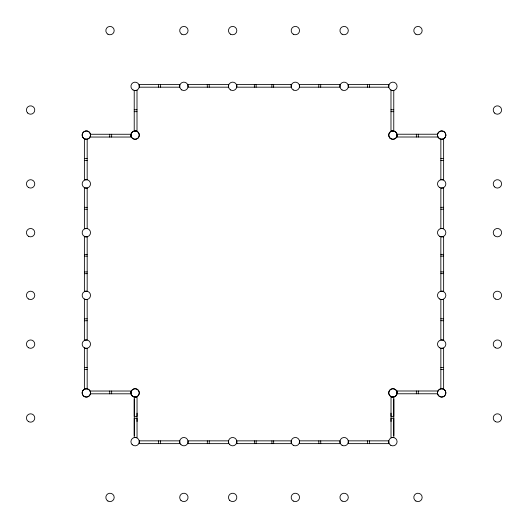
<?xml version="1.0" encoding="UTF-8"?>
<svg xmlns="http://www.w3.org/2000/svg" width="528" height="528" viewBox="0 0 528 528"><rect width="100%" height="100%" fill="white"/><g stroke="black" fill="none" stroke-linecap="round" stroke-linejoin="round"><path stroke-width="0.79" d="M134.257 435.613L134.251 418.288L137.042 418.295L137.042 437.54L134.257 437.54L134.251 397.122L137.042 397.129L137.042 416.374L134.257 416.374L134.251 399.043M393.809 435.613L393.802 418.288L391.024 418.295L391.024 437.54L393.809 437.54L393.802 397.122L391.024 397.129L391.024 416.374L393.809 416.374L393.802 399.043M134.218 109.751L137.003 109.751M390.984 109.751L393.769 109.751M134.218 111.672L137.003 111.672M390.984 111.672L393.769 111.672M397.109 134.224L437.527 134.224L437.527 137.016L397.109 137.009M440.854 158.519L443.639 158.519M84.381 158.558L87.173 158.558M84.381 160.486L87.173 160.486M440.854 160.446L443.639 160.446M84.381 207.332L87.173 207.332M440.854 207.293L443.639 207.293M84.381 209.253L87.173 209.253M440.854 209.22L443.639 209.22M84.381 254.39L87.173 254.39M440.854 254.364L443.639 254.364M84.381 256.146L87.173 256.146M440.854 256.12L443.639 256.12M84.381 271.927L87.173 271.927M440.854 271.9L443.639 271.9M84.381 273.676L87.173 273.676M440.854 273.649L443.639 273.649M440.854 318.787L443.639 318.787M84.381 318.826L87.173 318.826M84.381 320.753L87.173 320.753M440.854 320.714L443.639 320.714M84.381 367.6L87.173 367.6M440.854 367.561L443.639 367.561M84.381 369.521L87.173 369.521M440.854 369.488L443.639 369.488M397.109 390.991L437.527 390.991L437.527 393.782L397.109 393.776M130.911 393.809L90.493 393.815L90.493 391.03L130.911 391.024L130.904 393.815M139.3 440.854L179.718 440.867L179.718 443.652L139.3 443.645M188.074 443.645L228.492 443.652L228.492 440.867L188.074 440.854L188.08 443.652M236.848 443.645L291.199 443.652L291.199 440.867L236.848 440.854L236.854 443.652M299.567 443.645L339.986 443.652L339.986 440.867L299.567 440.854L299.574 443.652M348.341 443.645L388.76 443.652L388.76 440.867L348.341 440.854L348.348 443.652M418.288 134.224L418.288 137.016M418.288 390.991L418.288 393.782M416.361 134.224L416.361 137.016M416.361 390.991L416.361 393.782M397.115 134.224L397.115 137.016M397.115 390.991L397.115 393.782M391.017 413.147L391.017 421.509M369.475 84.394L369.475 87.179M369.514 440.867L369.514 443.652M367.587 440.867L367.587 443.652M367.554 84.394L367.554 87.179M320.74 440.867L320.74 443.652M320.701 84.394L320.701 87.179M318.78 84.394L318.78 87.179M318.82 440.867L318.82 443.652M273.643 84.394L273.643 87.179M273.669 440.867L273.669 443.652M271.887 84.394L271.887 87.179M271.913 440.867L271.913 443.652M256.113 84.394L256.113 87.179M256.139 440.867L256.139 443.652M254.357 84.394L254.357 87.179M254.384 440.867L254.384 443.652M209.207 84.394L209.207 87.179M209.246 440.867L209.246 443.652M207.319 440.867L207.319 443.652M207.286 84.394L207.286 87.179M160.472 440.867L160.472 443.652M160.433 84.394L160.433 87.179M158.512 84.394L158.512 87.179M158.552 440.867L158.552 443.652M139.306 440.867L139.306 443.652M137.036 413.147L137.036 421.509M111.665 134.264L111.665 137.049M111.665 391.03L111.665 393.815M109.738 134.264L109.738 137.049M109.738 391.03L109.738 393.815M179.678 84.394L139.267 84.394L139.267 87.179L179.678 87.179L179.678 84.394M228.452 84.394L188.041 84.394L188.041 87.179L228.452 87.179L228.452 84.394M291.172 84.394L236.828 84.394L236.828 87.179L291.172 87.179L291.172 84.394M339.946 84.394L299.534 84.394L299.534 87.179L339.946 87.179L339.946 84.394M388.72 84.394L348.308 84.394L348.308 87.179L388.72 87.179L388.72 84.394M137.003 90.506L134.218 90.506L134.218 130.918L137.003 130.918L137.003 90.506M393.769 90.506L390.984 90.506L390.984 130.918L393.769 130.918L393.769 90.506M130.911 134.257L90.493 134.264L90.493 137.049L130.911 137.042L130.904 134.264M443.639 139.28L440.854 139.28L440.854 179.692L443.639 179.692L443.632 139.273M87.173 139.313L84.381 139.313L84.381 179.725L87.173 179.725L87.173 139.306M87.173 188.087L84.381 188.087L84.381 228.499L87.173 228.499L87.173 188.08M443.639 188.047L440.854 188.047L440.854 228.459L443.639 228.459L443.632 188.047M87.173 236.854L84.381 236.861L84.381 291.212L87.173 291.212L87.173 236.854M443.639 236.834L440.847 236.834L440.854 291.185L443.639 291.185L443.632 236.834M443.639 299.548L440.854 299.548L440.854 339.959L443.639 339.959L443.632 299.541M87.173 299.581L84.381 299.581L84.381 339.992L87.173 339.992L87.173 299.574M87.173 348.355L84.381 348.355L84.381 388.766L87.173 388.766L87.173 348.348M443.639 348.315L440.854 348.315L440.854 388.727L443.639 388.727L443.632 348.315M230.564 34.208A4.178 4.178 0 0 0 236.834 30.591A4.178 4.178 0 0 0 230.564 26.968A4.178 4.178 0 0 0 230.564 34.208M494.446 112.979A4.178 4.178 0 0 0 501.442 111.104A4.178 4.178 0 0 0 496.32 105.983A4.178 4.178 0 0 0 494.446 112.979M415.886 34.208A4.178 4.178 0 0 0 422.156 30.591A4.178 4.178 0 0 0 415.886 26.968A4.178 4.178 0 0 0 415.886 34.208M415.892 501.026A4.178 4.178 0 0 0 422.162 497.409A4.178 4.178 0 0 0 415.892 493.786A4.178 4.178 0 0 0 415.892 501.026M495.323 421.601A4.178 4.178 0 0 0 501.593 417.985A4.178 4.178 0 0 0 495.323 414.361A4.178 4.178 0 0 0 495.323 421.601M28.505 421.608A4.178 4.178 0 0 0 34.775 417.991A4.178 4.178 0 0 0 28.505 414.368A4.178 4.178 0 0 0 28.505 421.608M107.93 501.039A4.178 4.178 0 0 0 114.2 497.422A4.178 4.178 0 0 0 107.93 493.799A4.178 4.178 0 0 0 107.93 501.039M107.923 34.221A4.178 4.178 0 0 0 114.193 30.598A4.178 4.178 0 0 0 107.923 26.981A4.178 4.178 0 0 0 107.923 34.221M27.628 112.979A4.178 4.178 0 0 0 34.624 111.111A4.178 4.178 0 0 0 29.502 105.989A4.178 4.178 0 0 0 27.628 112.979M84.249 236.28A4.178 4.178 0 0 0 90.519 232.657A4.178 4.178 0 0 0 84.249 229.04A4.178 4.178 0 0 0 84.249 236.28M439.586 187.506A4.178 4.178 0 0 0 445.856 183.883A4.178 4.178 0 0 0 439.586 180.266A4.178 4.178 0 0 0 439.586 187.506M132.152 444.616A4.178 4.178 0 0 0 139.141 442.741A4.178 4.178 0 0 0 134.026 437.62A4.178 4.178 0 0 0 132.152 444.616M181.79 34.208A4.178 4.178 0 0 0 188.067 30.591A4.178 4.178 0 0 0 181.79 26.968A4.178 4.178 0 0 0 181.79 34.208M133.023 138.732A4.178 4.178 0 0 0 139.293 135.109A4.178 4.178 0 0 0 133.023 131.472A4.178 4.178 0 0 0 133.023 138.732M139.293 135.109A4.178 4.178 0 0 0 133.023 131.492A4.178 4.178 0 0 0 133.023 138.712A4.178 4.178 0 0 0 139.293 135.095M389.948 138.065A4.178 4.178 0 0 0 396.937 136.191A4.178 4.178 0 0 0 391.822 131.076A4.178 4.178 0 0 0 389.948 138.065M28.505 187.506A4.178 4.178 0 0 0 34.775 183.883A4.178 4.178 0 0 0 28.505 180.266A4.178 4.178 0 0 0 28.505 187.506M495.323 298.98A4.178 4.178 0 0 0 501.593 295.357A4.178 4.178 0 0 0 495.323 291.74A4.178 4.178 0 0 0 495.323 298.98M342.045 34.201A4.178 4.178 0 0 0 348.315 30.578A4.178 4.178 0 0 0 342.045 26.961A4.178 4.178 0 0 0 342.045 34.201M84.249 138.732A4.178 4.178 0 0 0 90.519 135.109A4.178 4.178 0 0 0 84.249 131.472A4.178 4.178 0 0 0 84.249 138.732M90.519 135.109A4.178 4.178 0 0 0 84.249 131.492A4.178 4.178 0 0 0 84.249 138.712A4.178 4.178 0 0 0 90.519 135.095M439.586 347.754A4.178 4.178 0 0 0 445.856 344.131A4.178 4.178 0 0 0 439.586 340.514A4.178 4.178 0 0 0 439.586 347.754M439.586 298.98A4.178 4.178 0 0 0 445.856 295.357A4.178 4.178 0 0 0 439.586 291.74A4.178 4.178 0 0 0 439.586 298.98M84.249 347.754A4.178 4.178 0 0 0 90.519 344.131A4.178 4.178 0 0 0 84.249 340.514A4.178 4.178 0 0 0 84.249 347.754M28.505 347.754A4.178 4.178 0 0 0 34.775 344.131A4.178 4.178 0 0 0 28.505 340.514A4.178 4.178 0 0 0 28.505 347.754M84.249 298.98A4.178 4.178 0 0 0 90.519 295.357A4.178 4.178 0 0 0 84.249 291.74A4.178 4.178 0 0 0 84.249 298.98M133.023 89.958A4.178 4.178 0 0 0 139.293 86.335A4.178 4.178 0 0 0 133.023 82.718A4.178 4.178 0 0 0 133.023 89.958M390.812 445.302A4.178 4.178 0 0 0 397.082 441.679A4.178 4.178 0 0 0 390.812 438.055A4.178 4.178 0 0 0 390.812 445.302M230.571 89.945A4.178 4.178 0 0 0 236.841 86.321A4.178 4.178 0 0 0 230.571 82.698A4.178 4.178 0 0 0 230.571 89.945M132.152 395.861A4.178 4.178 0 0 0 139.148 393.987A4.178 4.178 0 0 0 134.026 388.865A4.178 4.178 0 0 0 132.152 395.861A4.178 4.178 0 0 0 139.141 393.967A4.178 4.178 0 0 0 134.026 388.846A4.178 4.178 0 0 0 132.152 395.842M439.586 236.28A4.178 4.178 0 0 0 445.856 232.657A4.178 4.178 0 0 0 439.586 229.04A4.178 4.178 0 0 0 439.586 236.28M293.271 89.945A4.178 4.178 0 0 0 299.541 86.321A4.178 4.178 0 0 0 293.271 82.698A4.178 4.178 0 0 0 293.271 89.945M181.797 89.945A4.178 4.178 0 0 0 188.067 86.321A4.178 4.178 0 0 0 181.797 82.698A4.178 4.178 0 0 0 181.797 89.945M439.586 138.732A4.178 4.178 0 0 0 445.856 135.109A4.178 4.178 0 0 0 439.593 131.472A4.178 4.178 0 0 0 439.586 138.732M445.856 135.109A4.178 4.178 0 0 0 439.586 131.492A4.178 4.178 0 0 0 439.593 138.712A4.178 4.178 0 0 0 445.863 135.095M494.459 186.839A4.178 4.178 0 0 0 501.455 184.965A4.178 4.178 0 0 0 496.333 179.843A4.178 4.178 0 0 0 494.459 186.839M84.249 396.528A4.178 4.178 0 0 0 90.519 392.905A4.178 4.178 0 0 0 84.249 389.288A4.178 4.178 0 0 0 84.249 396.528M390.819 89.945A4.178 4.178 0 0 0 397.089 86.321A4.178 4.178 0 0 0 390.819 82.698A4.178 4.178 0 0 0 390.819 89.945M439.586 396.528A4.178 4.178 0 0 0 445.856 392.905A4.178 4.178 0 0 0 439.593 389.261A4.178 4.178 0 0 0 439.593 396.508A4.178 4.178 0 0 0 445.863 392.885A4.178 4.178 0 0 0 439.586 389.288A4.178 4.178 0 0 0 439.586 396.528M28.505 236.28A4.178 4.178 0 0 0 34.775 232.657A4.178 4.178 0 0 0 28.505 229.04A4.178 4.178 0 0 0 28.505 236.28M84.249 187.506A4.178 4.178 0 0 0 90.519 183.883A4.178 4.178 0 0 0 84.249 180.266A4.178 4.178 0 0 0 84.249 187.506M494.459 235.613A4.178 4.178 0 0 0 501.455 233.739A4.178 4.178 0 0 0 496.333 228.617A4.178 4.178 0 0 0 494.459 235.613M495.323 347.754A4.178 4.178 0 0 0 501.593 344.131A4.178 4.178 0 0 0 495.323 340.514A4.178 4.178 0 0 0 495.323 347.754M390.812 396.528A4.178 4.178 0 0 0 397.082 392.905A4.178 4.178 0 0 0 390.819 389.261A4.178 4.178 0 0 0 390.819 396.508A4.178 4.178 0 0 0 397.089 392.885A4.178 4.178 0 0 0 390.812 389.288A4.178 4.178 0 0 0 390.812 396.528M293.271 34.201A4.178 4.178 0 0 0 299.541 30.578A4.178 4.178 0 0 0 293.271 26.961A4.178 4.178 0 0 0 293.271 34.201M390.819 138.712A4.178 4.178 0 0 0 397.089 135.095A4.178 4.178 0 0 0 390.819 131.472A4.178 4.178 0 0 0 390.819 138.712M342.045 89.945A4.178 4.178 0 0 0 348.315 86.321A4.178 4.178 0 0 0 342.045 82.698A4.178 4.178 0 0 0 342.045 89.945M28.505 298.98A4.178 4.178 0 0 0 34.775 295.357A4.178 4.178 0 0 0 28.505 291.74A4.178 4.178 0 0 0 28.505 298.98M180.919 500.353A4.178 4.178 0 0 0 187.915 498.478A4.178 4.178 0 0 0 182.794 493.363A4.178 4.178 0 0 0 180.919 500.353M229.693 500.353A4.178 4.178 0 0 0 236.689 498.478A4.178 4.178 0 0 0 231.568 493.363A4.178 4.178 0 0 0 229.693 500.353M180.919 444.616A4.178 4.178 0 0 0 187.915 442.741A4.178 4.178 0 0 0 182.794 437.62A4.178 4.178 0 0 0 180.919 444.616M229.7 444.622A4.178 4.178 0 0 0 236.689 442.748A4.178 4.178 0 0 0 231.574 437.626A4.178 4.178 0 0 0 229.7 444.622M83.378 395.842A4.178 4.178 0 0 0 90.367 393.967A4.178 4.178 0 0 0 85.252 388.846A4.178 4.178 0 0 0 83.378 395.842M293.264 501.026A4.178 4.178 0 0 0 299.541 497.409A4.178 4.178 0 0 0 293.264 493.786A4.178 4.178 0 0 0 293.264 501.026M342.045 445.282A4.178 4.178 0 0 0 348.315 441.659A4.178 4.178 0 0 0 342.045 438.035A4.178 4.178 0 0 0 342.045 445.282M342.038 501.026A4.178 4.178 0 0 0 348.308 497.409A4.178 4.178 0 0 0 342.038 493.786A4.178 4.178 0 0 0 342.038 501.026M293.271 445.282A4.178 4.178 0 0 0 299.541 441.659A4.178 4.178 0 0 0 293.271 438.035A4.178 4.178 0 0 0 293.271 445.282"/></g></svg>
